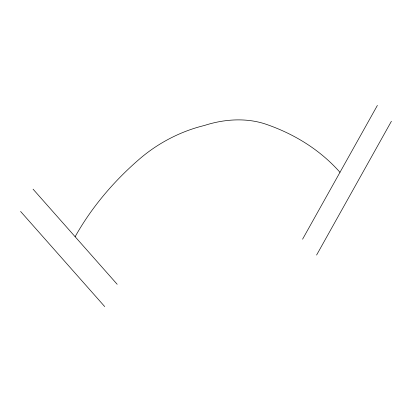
<?xml version="1.0" encoding="UTF-8"?>
<svg xmlns="http://www.w3.org/2000/svg" width="412" height="412" viewBox="0 0 412 412"><rect width="100%" height="100%" fill="white"/><g stroke="black" fill="none" stroke-linecap="round" stroke-linejoin="round"><path stroke-width="0.62" d="M302.578 239.197L377.382 105.42M316.596 255.049L391.4 121.272M33.068 189.16L117.178 284.285M20.6 211.454L104.71 306.579M339.977 172.309A266.538 199.006 -29.9 0 0 266.178 124.295A95.574 71.358 -29.9 0 0 204.342 125.5A119.037 88.879 -29.9 0 0 139.627 158.914A251.021 187.419 -29.9 0 0 75.123 236.725"/></g></svg>
